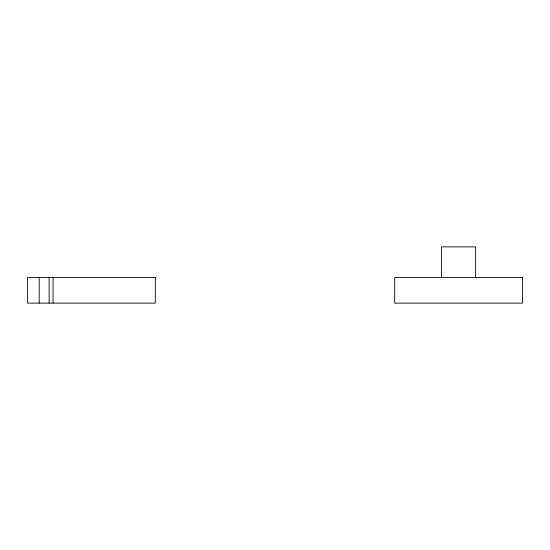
<?xml version="1.0" encoding="UTF-8"?>
<svg xmlns="http://www.w3.org/2000/svg" width="550" height="550" viewBox="0 0 550 550"><rect width="100%" height="100%" fill="white"/><g stroke="black" fill="none" stroke-linecap="round" stroke-linejoin="round"><path stroke-width="0.82" d="M475.64 277.558L475.64 246.881L441.561 246.881L441.561 277.558M53.061 277.558L53.061 303.119M49.115 277.558L49.115 303.119M39.201 277.558L39.201 303.119M155.306 277.558L27.5 277.558L27.5 303.119L155.306 303.119L155.306 277.558M522.5 277.558L394.694 277.558L394.694 303.119L522.5 303.119L522.5 277.558"/></g></svg>
